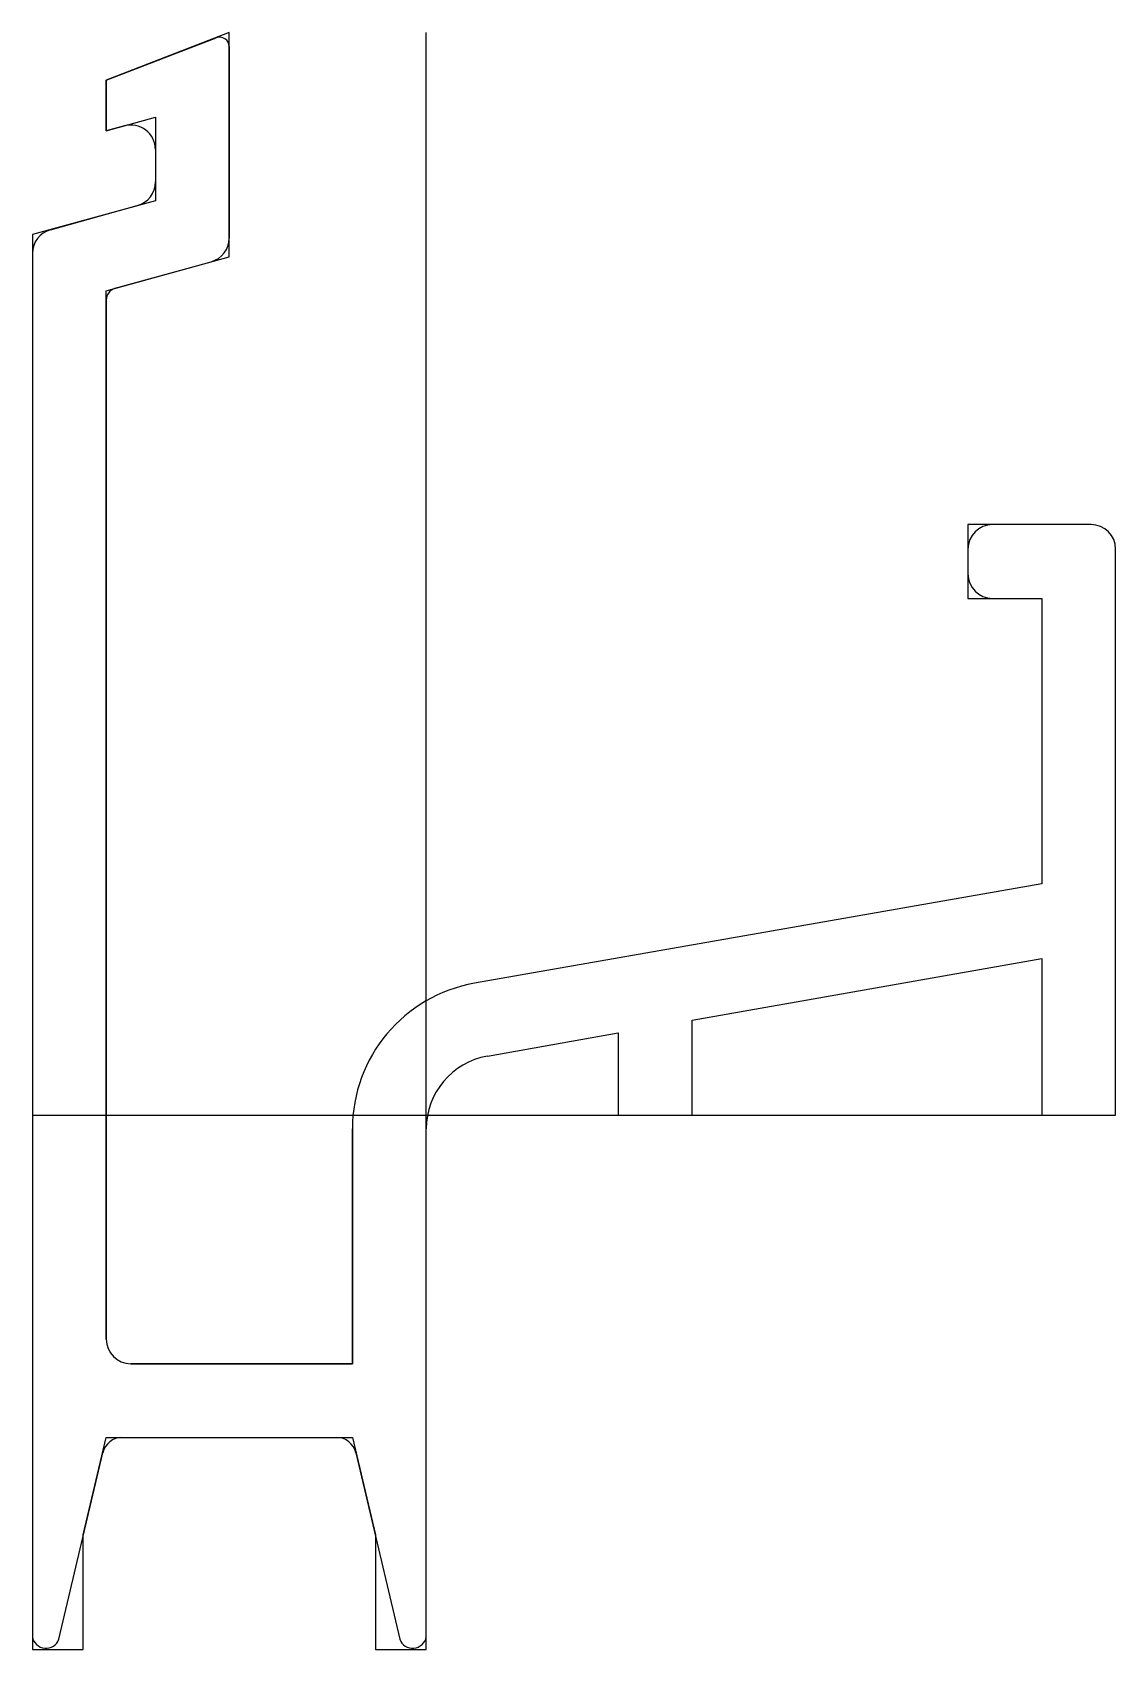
# Model space of a CAD drawing. Extents: x -8 to 14, y -10.9 to 22.
import ezdxf

# ---------------------------------------------------------------- set-up
doc = ezdxf.new("R2010")
doc.units = 0
doc.layers.get('0').update_dxf_attribs({"linetype": 'CONTINUOUS'})

msp = doc.modelspace()

# ---------------------------------------------------------------- linework, layer by layer
at = {"linetype": 'CONTINUOUS'}
for p, q in [((-4, 22), (-6.5, 21.03)), ((-6.5, 21.03), (-4.27, 21.89)), ((-4, 17.44), (-4, 22)), ((-4, 21.71), (-4, 17.82)), ((0, -10.86), (0, 22)), ((-6.5, 21.03), (-6.5, 20)), ((-6.5, 20), (-6.5, 21.03)), ((-6.5, 20), (-5.5, 20.28)), ((-6.13, 20.1), (-6.5, 20)), ((-5.5, 20.28), (-5.5, 18.58)), ((-5.5, 19.62), (-5.5, 18.96)), ((-5.5, 18.58), (-8, 17.89)), ((-7.63, 17.99), (-5.87, 18.48)), ((-8, 17.89), (-8, -10.86)), ((-8, 17.51), (-8, -10.6)), ((-6.5, 16.75), (-4, 17.44)), ((-6.32, 16.8), (-4.37, 17.34)), ((-6.5, -4.55), (-6.5, 16.75)), ((-6.5, 16.56), (-6.5, -4.55)), ((13.5, 12), (11, 12)), ((11, 12), (11, 10.5)), ((13.5, 12), (11.5, 12)), ((11, 11.5), (11, 11)), ((14, 0), (14, 11.5)), ((14, 0), (14, 11.5)), ((11, 10.5), (12.5, 10.5)), ((11.5, 10.5), (12.5, 10.5)), ((12.5, 10.5), (12.5, 4.7)), ((12.5, 10.5), (12.5, 4.7)), ((12.5, 4.7), (0.98, 2.68)), ((12.5, 4.7), (0.98, 2.68)), ((5.4, 1.93), (12.5, 3.18)), ((5.4, 1.93), (12.5, 3.18)), ((12.5, 3.18), (12.5, 0)), ((12.5, 3.18), (12.5, 0)), ((1.24, 1.2), (3.9, 1.67)), ((1.24, 1.2), (3.9, 1.67)), ((3.9, 1.67), (3.9, 0)), ((3.9, 1.67), (3.9, 0)), ((5.4, 0), (5.4, 1.93)), ((5.4, 0), (5.4, 1.93)), ((-8, 0), (14, 0)), ((3.9, 0), (5.4, 0)), ((3.9, 0), (5.4, 0)), ((12.5, 0), (14, 0)), ((12.5, 0), (14, 0)), ((-1.5, -0.28), (-1.5, -5.05)), ((-1.5, -5.05), (-1.5, -0.28)), ((0, -10.86), (0, -0.28)), ((0, -10.6), (0, -0.28)), ((-1.5, -5.05), (-6, -5.05)), ((-6, -5.05), (-1.5, -5.05)), ((-6.97, -8.53), (-6.5, -6.55)), ((-6.5, -6.55), (-1.5, -6.55)), ((-6.18, -6.55), (-1.82, -6.55)), ((-1.5, -6.55), (-1.03, -8.53)), ((-7.46, -10.65), (-6.57, -6.86)), ((-1.43, -6.86), (-0.54, -10.65)), ((-6.97, -10.86), (-6.97, -8.53)), ((-1.03, -8.53), (-1.03, -10.86)), ((-8, -10.86), (-6.97, -10.86)), ((-1.03, -10.86), (0, -10.86))]:
    msp.add_line(p, q, dxfattribs=at)
for centre, radius, start, end in [((-4.2, 21.703), 0.2, 2.0918, 110.5281), ((-6, 19.617), 0.5, 0.3211, 105.071), ((-6, 18.963), 0.5, 285.0691, 359.6784), ((-7.5, 17.507), 0.5, 105.0691, 179.6784), ((-4.5, 17.823), 0.5, 285.0691, 359.6784), ((-6.25, 16.56), 0.25, 106.2602, 180), ((11.5, 11.5), 0.5, 90, 180), ((13.5, 11.5), 0.5, 0, 90), ((13.5, 11.5), 0.5, 0, 90), ((11.5, 11), 0.5, 180, 270), ((1.5, -0.275), 3, 99.9816, 180.1033), ((1.5, -0.275), 3, 99.9816, 180.1033), ((1.5, -0.277), 1.5, 99.9816, 180.1033), ((1.5, -0.277), 1.5, 99.9816, 180.1033), ((-6, -4.55), 0.5, 180, 270), ((-6, -4.55), 0.5, 180, 270), ((-6.18, -6.95), 0.4, 89.9633, 166.9971), ((-1.82, -6.95), 0.4, 13.0029, 90.0367), ((-7.723, -10.551), 0.281, 190.037, 339.3828), ((-0.277, -10.551), 0.281, 200.6172, 349.963)]:
    msp.add_arc(centre, radius, start, end, dxfattribs=at)

doc.saveas('drawing.dxf')
